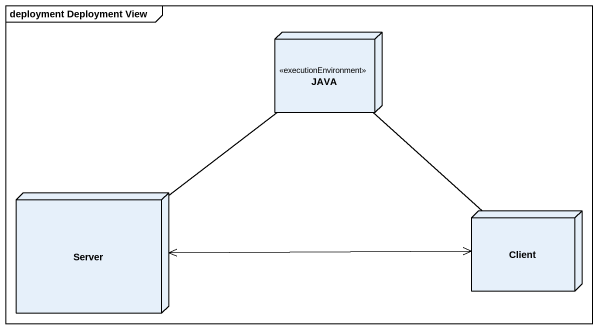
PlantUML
@startuml
mainframe deployment Deployment View
node JAVA <<executionEnvironment>>
node Server
node Client
JAVA -- Server
JAVA -- Client
Server -right-> Client
Client -left-> Server
@enduml
